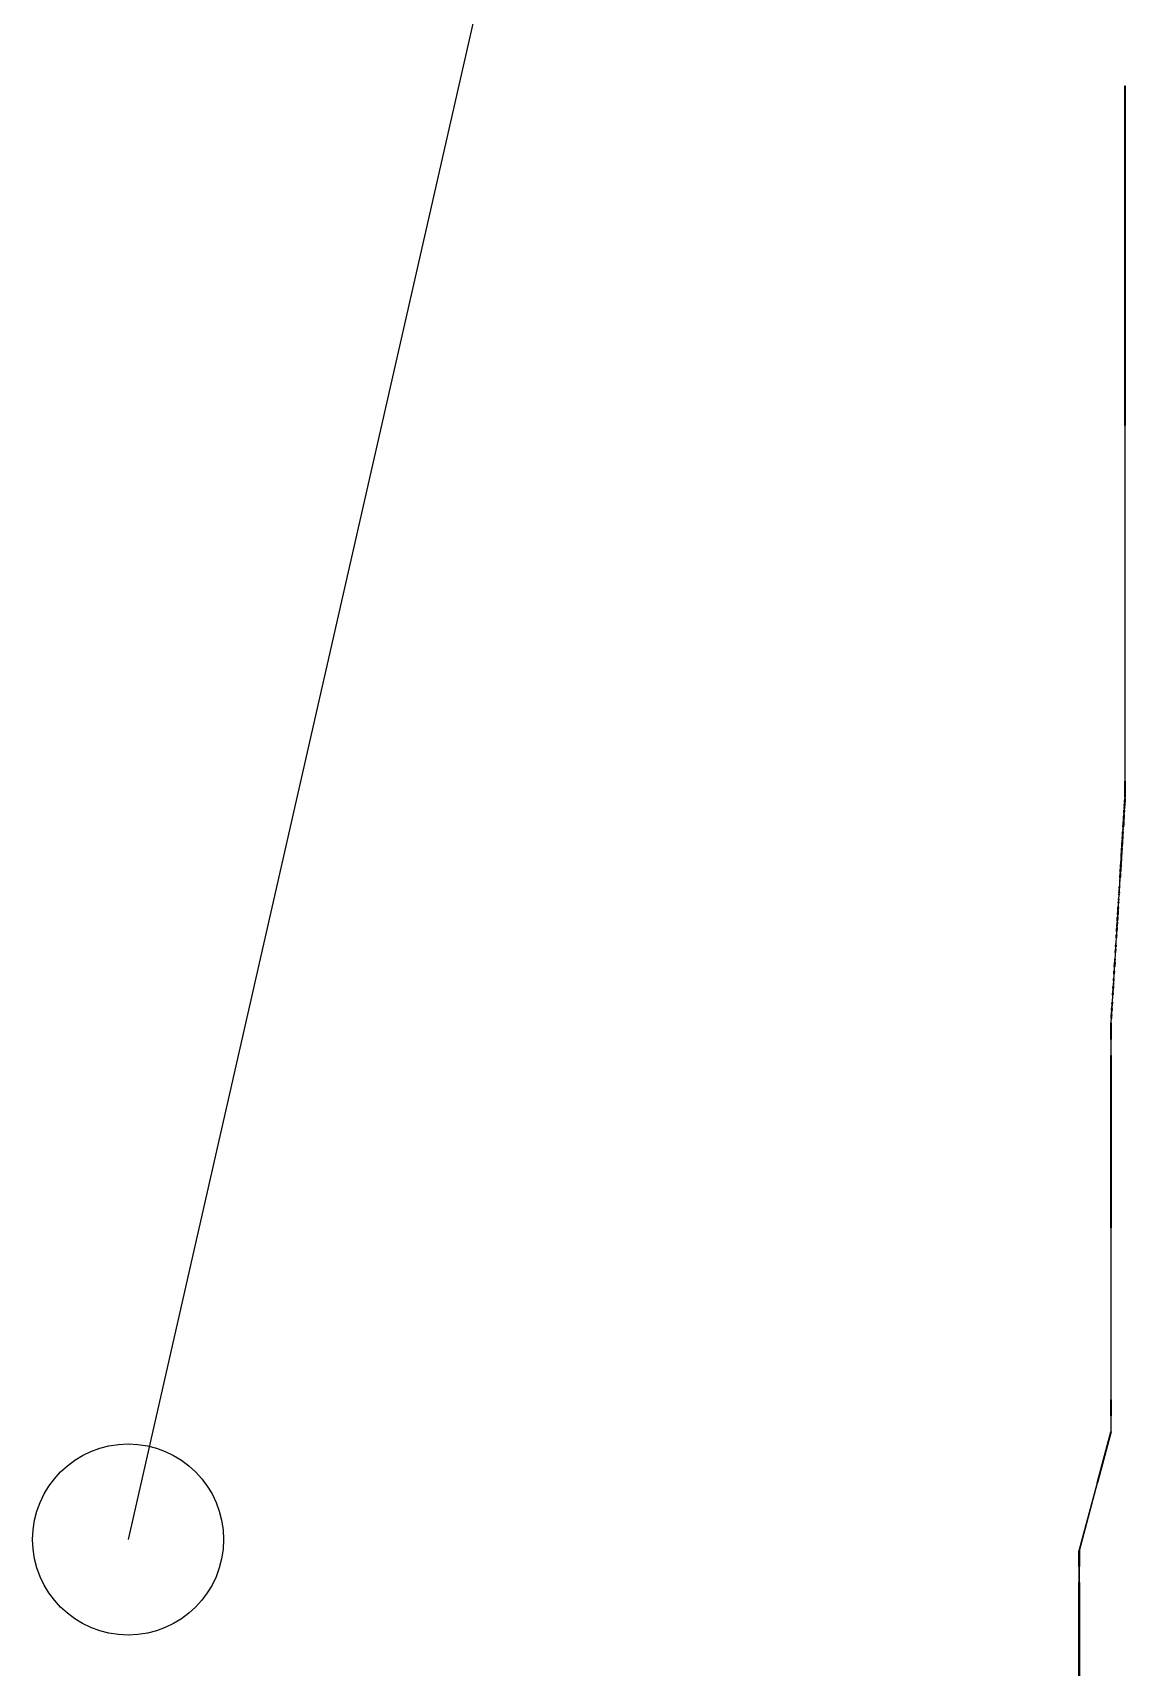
# Model space of a CAD drawing. Header units: metres. Extents: x 0.1 to 41.9, y 0.9 to 39.
# Drawn here: x 30.759 to 32.476, y 25.326 to 27.892 of the extents above; entities that cross this region are included whole.
import ezdxf

# ---------------------------------------------------------------- set-up
doc = ezdxf.new("R2010")
doc.units = ezdxf.units.M
for name, color, linetype in [('BSA_BRANCH_AXIS', 5, 'Continuous'), ('BSA_MATERIAL_SECTION', 7, 'Continuous'), ('BSA_TERMINAL_CENTRE', 3, 'Continuous')]:
    doc.layers.add(name, color=color, linetype=linetype)

msp = doc.modelspace()

# ---------------------------------------------------------------- linework, layer by layer
at = {"layer": 'BSA_BRANCH_AXIS'}
msp.add_lwpolyline([(32.0206, 28.6852), (31.8706, 28.6852, 0.350109), (31.5734, 28.448), (30.9763, 25.8236), (30.9087, 25.5264)], format="xyb", dxfattribs=at)
at = {"layer": 'BSA_MATERIAL_SECTION'}
for p, q in [((32.4747, 27.2755), (32.4747, 27.8089)), ((32.4747, 27.8089), (32.4751, 27.8089)), ((32.4755, 27.8089), (32.4751, 27.8089)), ((32.4755, 27.8089), (32.4755, 27.2755)), ((32.4747, 27.2755), (32.4747, 26.7421)), ((32.4755, 26.7421), (32.4755, 27.2755)), ((32.4747, 26.7421), (32.4747, 26.7171)), ((32.4747, 26.7421), (32.4751, 26.7421)), ((32.4751, 26.7421), (32.4747, 26.7421)), ((32.4755, 26.7421), (32.4751, 26.7421)), ((32.4751, 26.7421), (32.4755, 26.7421)), ((32.4755, 26.7171), (32.4755, 26.7421)), ((32.4747, 26.6921), (32.4746, 26.6898)), ((32.4747, 26.6921), (32.4747, 26.7171)), ((32.4754, 26.6898), (32.4755, 26.6921)), ((32.4755, 26.7171), (32.4755, 26.6921)), ((32.4731, 26.6666), (32.4733, 26.6699)), ((32.4731, 26.6666), (32.4731, 26.6658)), ((32.4733, 26.6699), (32.4734, 26.6715)), ((32.4735, 26.6734), (32.4734, 26.6715)), ((32.4735, 26.6734), (32.4736, 26.6749)), ((32.4736, 26.6749), (32.4737, 26.6767)), ((32.4739, 26.6789), (32.4737, 26.6767)), ((32.4739, 26.6789), (32.4741, 26.6826)), ((32.4741, 26.6699), (32.4739, 26.6666)), ((32.4739, 26.6658), (32.4739, 26.6666)), ((32.4742, 26.6841), (32.4741, 26.6826)), ((32.4742, 26.6715), (32.4741, 26.6699)), ((32.4742, 26.6841), (32.4743, 26.6855)), ((32.4742, 26.6715), (32.4743, 26.6734)), ((32.4743, 26.6855), (32.4746, 26.6898)), ((32.4744, 26.6749), (32.4743, 26.6734)), ((32.4745, 26.6767), (32.4744, 26.6749)), ((32.4745, 26.6767), (32.4747, 26.6789)), ((32.4749, 26.6826), (32.4747, 26.6789)), ((32.4749, 26.6826), (32.475, 26.6841)), ((32.4751, 26.6855), (32.475, 26.6841)), ((32.4754, 26.6898), (32.4751, 26.6855)), ((32.4715, 26.6408), (32.4713, 26.6384)), ((32.4717, 26.6446), (32.4715, 26.6414)), ((32.4715, 26.6411), (32.4715, 26.6414)), ((32.4715, 26.6408), (32.4715, 26.6411)), ((32.4718, 26.6451), (32.4717, 26.6446)), ((32.4718, 26.6455), (32.4721, 26.65)), ((32.4718, 26.6455), (32.4718, 26.6451)), ((32.4721, 26.65), (32.4722, 26.652)), ((32.4721, 26.6384), (32.4723, 26.6408)), ((32.4722, 26.6526), (32.4724, 26.6548)), ((32.4722, 26.6526), (32.4722, 26.652)), ((32.4723, 26.6414), (32.4725, 26.6446)), ((32.4723, 26.6414), (32.4723, 26.6411)), ((32.4723, 26.6411), (32.4723, 26.6408)), ((32.4724, 26.6558), (32.4725, 26.657)), ((32.4724, 26.6558), (32.4724, 26.6548)), ((32.4725, 26.657), (32.4727, 26.6594)), ((32.4725, 26.6446), (32.4726, 26.6451)), ((32.4729, 26.65), (32.4726, 26.6455)), ((32.4726, 26.6451), (32.4726, 26.6455)), ((32.4727, 26.6605), (32.473, 26.665)), ((32.4727, 26.6605), (32.4727, 26.6594)), ((32.473, 26.652), (32.4729, 26.65)), ((32.4731, 26.6658), (32.473, 26.6655)), ((32.473, 26.6655), (32.473, 26.665)), ((32.4732, 26.6548), (32.473, 26.6526)), ((32.473, 26.652), (32.473, 26.6526)), ((32.4733, 26.657), (32.4732, 26.6558)), ((32.4732, 26.6548), (32.4732, 26.6558)), ((32.4735, 26.6594), (32.4733, 26.657)), ((32.4738, 26.665), (32.4735, 26.6605)), ((32.4735, 26.6594), (32.4735, 26.6605)), ((32.4738, 26.6655), (32.4739, 26.6658)), ((32.4738, 26.665), (32.4738, 26.6655)), ((32.4698, 26.6138), (32.4702, 26.6204)), ((32.4703, 26.6208), (32.4702, 26.6204)), ((32.4703, 26.6208), (32.4705, 26.625)), ((32.4706, 26.626), (32.4705, 26.625)), ((32.4706, 26.6265), (32.4709, 26.6316)), ((32.4706, 26.6265), (32.4706, 26.626)), ((32.471, 26.6204), (32.4706, 26.6138)), ((32.471, 26.6328), (32.4709, 26.6316)), ((32.471, 26.6328), (32.4713, 26.6378)), ((32.471, 26.6204), (32.4711, 26.6208)), ((32.4713, 26.625), (32.4711, 26.6208)), ((32.4713, 26.6384), (32.4713, 26.6378)), ((32.4713, 26.625), (32.4714, 26.626)), ((32.4717, 26.6316), (32.4714, 26.6265)), ((32.4714, 26.626), (32.4714, 26.6265)), ((32.4717, 26.6316), (32.4718, 26.6328)), ((32.4721, 26.6378), (32.4718, 26.6328)), ((32.4721, 26.6378), (32.4721, 26.6384)), ((32.4682, 26.5879), (32.4687, 26.5951)), ((32.4687, 26.596), (32.4688, 26.5983)), ((32.4687, 26.596), (32.4687, 26.5951)), ((32.4689, 26.5987), (32.4688, 26.5983)), ((32.4689, 26.5999), (32.4692, 26.6034)), ((32.4689, 26.5987), (32.4689, 26.5999)), ((32.4695, 26.5951), (32.469, 26.5879)), ((32.4693, 26.6048), (32.4692, 26.6034)), ((32.4693, 26.6048), (32.4694, 26.6065)), ((32.4694, 26.6065), (32.4697, 26.6117)), ((32.4696, 26.5983), (32.4695, 26.596)), ((32.4695, 26.5951), (32.4695, 26.596)), ((32.4696, 26.5983), (32.4697, 26.5987)), ((32.4698, 26.6129), (32.4697, 26.6124)), ((32.4697, 26.6124), (32.4697, 26.6117)), ((32.47, 26.6034), (32.4697, 26.5999)), ((32.4697, 26.5999), (32.4697, 26.5987)), ((32.4698, 26.6138), (32.4698, 26.6132)), ((32.4698, 26.6132), (32.4698, 26.6129)), ((32.47, 26.6034), (32.4701, 26.6048)), ((32.4702, 26.6065), (32.4701, 26.6048)), ((32.4705, 26.6117), (32.4702, 26.6065)), ((32.4705, 26.6124), (32.4706, 26.6129)), ((32.4705, 26.6117), (32.4705, 26.6124)), ((32.4706, 26.6132), (32.4706, 26.6138)), ((32.4706, 26.6129), (32.4706, 26.6132)), ((32.4667, 26.5645), (32.4666, 26.5622)), ((32.4668, 26.5655), (32.4667, 26.5645)), ((32.4668, 26.5655), (32.4669, 26.5667)), ((32.4669, 26.5667), (32.4673, 26.5728)), ((32.4673, 26.5742), (32.4675, 26.5769)), ((32.4673, 26.5742), (32.4673, 26.5736)), ((32.4673, 26.5736), (32.4673, 26.5731)), ((32.4673, 26.5731), (32.4673, 26.5728)), ((32.4674, 26.5622), (32.4675, 26.5645)), ((32.4675, 26.5769), (32.4678, 26.5813)), ((32.4675, 26.5645), (32.4676, 26.5655)), ((32.4677, 26.5667), (32.4676, 26.5655)), ((32.4681, 26.5728), (32.4677, 26.5667)), ((32.4679, 26.5826), (32.4678, 26.5821)), ((32.4678, 26.5821), (32.4678, 26.5813)), ((32.4679, 26.5826), (32.4681, 26.5861)), ((32.4682, 26.5879), (32.4681, 26.5867)), ((32.4681, 26.5867), (32.4681, 26.5861)), ((32.4683, 26.5769), (32.4681, 26.5742)), ((32.4681, 26.5736), (32.4681, 26.5742)), ((32.4681, 26.5731), (32.4681, 26.5736)), ((32.4681, 26.5728), (32.4681, 26.5731)), ((32.4686, 26.5813), (32.4683, 26.5769)), ((32.4686, 26.5821), (32.4687, 26.5826)), ((32.4686, 26.5813), (32.4686, 26.5821)), ((32.4689, 26.5861), (32.4687, 26.5826)), ((32.4689, 26.5867), (32.469, 26.5879)), ((32.4689, 26.5861), (32.4689, 26.5867)), ((32.4651, 26.5386), (32.4647, 26.5317)), ((32.4651, 26.5386), (32.4652, 26.5396)), ((32.4653, 26.5418), (32.4652, 26.5396)), ((32.4653, 26.5418), (32.4654, 26.543)), ((32.4655, 26.5439), (32.4654, 26.543)), ((32.4658, 26.5493), (32.4655, 26.5453)), ((32.4655, 26.5453), (32.4655, 26.5439)), ((32.4655, 26.5317), (32.4659, 26.5386)), ((32.4658, 26.5501), (32.4659, 26.551)), ((32.4658, 26.5493), (32.4658, 26.5501)), ((32.4661, 26.5543), (32.4659, 26.551)), ((32.466, 26.5396), (32.4659, 26.5386)), ((32.466, 26.5396), (32.4661, 26.5418)), ((32.4662, 26.5562), (32.4661, 26.5545)), ((32.4661, 26.5543), (32.4661, 26.5545)), ((32.4662, 26.543), (32.4661, 26.5418)), ((32.4666, 26.562), (32.4662, 26.5565)), ((32.4662, 26.5562), (32.4662, 26.5565)), ((32.4662, 26.543), (32.4663, 26.5439)), ((32.4663, 26.5453), (32.4666, 26.5493)), ((32.4663, 26.5439), (32.4663, 26.5453)), ((32.4666, 26.5621), (32.4666, 26.5622)), ((32.4666, 26.562), (32.4666, 26.5621)), ((32.4667, 26.551), (32.4666, 26.5501)), ((32.4666, 26.5501), (32.4666, 26.5493)), ((32.4667, 26.551), (32.4669, 26.5543)), ((32.4669, 26.5545), (32.467, 26.5562)), ((32.4669, 26.5545), (32.4669, 26.5543)), ((32.467, 26.5565), (32.4674, 26.562)), ((32.467, 26.5565), (32.467, 26.5562)), ((32.4674, 26.5622), (32.4674, 26.5621)), ((32.4674, 26.5621), (32.4674, 26.562)), ((32.4632, 26.5075), (32.4636, 26.514)), ((32.4636, 26.5149), (32.4639, 26.5193)), ((32.4636, 26.5149), (32.4636, 26.5146)), ((32.4636, 26.5146), (32.4636, 26.5144)), ((32.4636, 26.5144), (32.4636, 26.5141)), ((32.4636, 26.5141), (32.4636, 26.514)), ((32.4641, 26.5224), (32.4639, 26.5193)), ((32.4644, 26.514), (32.464, 26.5075)), ((32.4644, 26.5265), (32.4641, 26.5226)), ((32.4641, 26.5225), (32.4641, 26.5226)), ((32.4641, 26.5224), (32.4641, 26.5225)), ((32.4645, 26.5281), (32.4644, 26.5269)), ((32.4644, 26.5265), (32.4644, 26.5269)), ((32.4647, 26.5193), (32.4644, 26.5149)), ((32.4644, 26.5146), (32.4644, 26.5149)), ((32.4644, 26.5144), (32.4644, 26.5146)), ((32.4644, 26.5141), (32.4644, 26.5144)), ((32.4644, 26.514), (32.4644, 26.5141)), ((32.4646, 26.5306), (32.4645, 26.5281)), ((32.4646, 26.5306), (32.4647, 26.5317)), ((32.4647, 26.5193), (32.4649, 26.5224)), ((32.4649, 26.5226), (32.4652, 26.5265)), ((32.4649, 26.5226), (32.4649, 26.5225)), ((32.4649, 26.5225), (32.4649, 26.5224)), ((32.4652, 26.5269), (32.4653, 26.5281)), ((32.4652, 26.5269), (32.4652, 26.5265)), ((32.4653, 26.5281), (32.4654, 26.5306)), ((32.4655, 26.5317), (32.4654, 26.5306)), ((32.4618, 26.4853), (32.4619, 26.4874)), ((32.462, 26.4891), (32.4619, 26.4874)), ((32.462, 26.4891), (32.4625, 26.4962)), ((32.4626, 26.498), (32.4625, 26.4962)), ((32.4626, 26.498), (32.4628, 26.5007)), ((32.4627, 26.4874), (32.4626, 26.4853)), ((32.4627, 26.4874), (32.4629, 26.4898)), ((32.4628, 26.5007), (32.4629, 26.5027)), ((32.4629, 26.5027), (32.463, 26.5047)), ((32.4632, 26.4955), (32.4629, 26.4898)), ((32.4631, 26.5069), (32.463, 26.5047)), ((32.4632, 26.5075), (32.4631, 26.5069)), ((32.4632, 26.4955), (32.4634, 26.498)), ((32.4636, 26.5007), (32.4634, 26.498)), ((32.4637, 26.5027), (32.4636, 26.5007)), ((32.4638, 26.5047), (32.4637, 26.5027)), ((32.4638, 26.5047), (32.4639, 26.5069)), ((32.4639, 26.5069), (32.464, 26.5075)), ((32.4603, 26.4608), (32.4602, 26.4594)), ((32.4605, 26.4646), (32.4603, 26.4608)), ((32.4609, 26.4709), (32.4605, 26.4646)), ((32.4609, 26.4709), (32.461, 26.4732)), ((32.461, 26.4732), (32.4612, 26.4754)), ((32.461, 26.4594), (32.4611, 26.4608)), ((32.4611, 26.4608), (32.4613, 26.4646)), ((32.4614, 26.479), (32.4612, 26.4754)), ((32.4613, 26.4646), (32.4617, 26.4709)), ((32.4615, 26.4813), (32.4614, 26.479)), ((32.4615, 26.4813), (32.4618, 26.4853)), ((32.4618, 26.4732), (32.4617, 26.4709)), ((32.462, 26.4754), (32.4618, 26.4732)), ((32.462, 26.4754), (32.4622, 26.479)), ((32.4622, 26.479), (32.4623, 26.4813)), ((32.4626, 26.4853), (32.4623, 26.4813)), ((32.4587, 26.4366), (32.4585, 26.4326)), ((32.4587, 26.4366), (32.4588, 26.437)), ((32.4593, 26.4447), (32.4588, 26.4376)), ((32.4588, 26.437), (32.4588, 26.4376)), ((32.4595, 26.4479), (32.4593, 26.4447)), ((32.4593, 26.4326), (32.4595, 26.4366)), ((32.4595, 26.4479), (32.4598, 26.4534)), ((32.4596, 26.437), (32.4595, 26.4366)), ((32.4596, 26.4376), (32.4601, 26.4447)), ((32.4596, 26.4376), (32.4596, 26.437)), ((32.4599, 26.4553), (32.4598, 26.4534)), ((32.4601, 26.4577), (32.4599, 26.4553)), ((32.4601, 26.4577), (32.4602, 26.4594)), ((32.4601, 26.4447), (32.4603, 26.4479)), ((32.4606, 26.4534), (32.4603, 26.4479)), ((32.4606, 26.4534), (32.4607, 26.4553)), ((32.4607, 26.4553), (32.4609, 26.4577)), ((32.461, 26.4594), (32.4609, 26.4577)), ((32.4572, 26.4111), (32.4569, 26.4075)), ((32.4574, 26.4144), (32.4572, 26.4111)), ((32.4574, 26.4144), (32.4576, 26.4186)), ((32.4578, 26.4215), (32.4576, 26.4186)), ((32.4577, 26.4075), (32.458, 26.4111)), ((32.4579, 26.4228), (32.4578, 26.4215)), ((32.4581, 26.4261), (32.4579, 26.4228)), ((32.458, 26.4111), (32.4582, 26.4144)), ((32.4581, 26.4261), (32.4585, 26.4326)), ((32.4584, 26.4186), (32.4582, 26.4144)), ((32.4584, 26.4186), (32.4586, 26.4215)), ((32.4586, 26.4215), (32.4587, 26.4228)), ((32.4587, 26.4228), (32.4589, 26.4261)), ((32.4593, 26.4326), (32.4589, 26.4261)), ((32.4554, 26.383), (32.4555, 26.3844)), ((32.456, 26.3919), (32.4555, 26.3844)), ((32.456, 26.3919), (32.4562, 26.3957)), ((32.4564, 26.3985), (32.4562, 26.3957)), ((32.4563, 26.3844), (32.4562, 26.383)), ((32.4563, 26.3844), (32.4568, 26.3919)), ((32.4567, 26.4037), (32.4564, 26.3985)), ((32.4567, 26.4037), (32.4569, 26.4075)), ((32.457, 26.3957), (32.4568, 26.3919)), ((32.457, 26.3957), (32.4572, 26.3985)), ((32.4572, 26.3985), (32.4575, 26.4037)), ((32.4577, 26.4075), (32.4575, 26.4037)), ((32.4538, 26.3574), (32.454, 26.3602)), ((32.4544, 26.3675), (32.454, 26.3602)), ((32.4544, 26.3675), (32.4546, 26.37)), ((32.4553, 26.3813), (32.4546, 26.37)), ((32.4548, 26.3602), (32.4546, 26.3574)), ((32.4548, 26.3602), (32.4552, 26.3675)), ((32.4554, 26.37), (32.4552, 26.3675)), ((32.4553, 26.3813), (32.4554, 26.383)), ((32.4554, 26.37), (32.4561, 26.3813)), ((32.4562, 26.383), (32.4561, 26.3813)), ((32.4525, 26.337), (32.4526, 26.3379)), ((32.4525, 26.337), (32.4525, 26.3366)), ((32.4525, 26.3366), (32.4525, 26.3365)), ((32.4525, 26.3366), (32.4525, 26.3366)), ((32.4525, 26.3365), (32.4525, 26.3365)), ((32.4525, 26.3115), (32.4525, 26.3365)), ((32.4527, 26.3396), (32.4526, 26.3379)), ((32.453, 26.3443), (32.4527, 26.3396)), ((32.453, 26.3443), (32.4532, 26.347)), ((32.4532, 26.347), (32.4534, 26.3502)), ((32.4534, 26.3379), (32.4533, 26.337)), ((32.4533, 26.3366), (32.4533, 26.337)), ((32.4533, 26.3366), (32.4533, 26.3366)), ((32.4533, 26.3365), (32.4533, 26.3366)), ((32.4533, 26.3365), (32.4533, 26.3115)), ((32.4533, 26.3365), (32.4533, 26.3365)), ((32.4535, 26.353), (32.4534, 26.3502)), ((32.4534, 26.3379), (32.4535, 26.3396)), ((32.4538, 26.3574), (32.4535, 26.353)), ((32.4535, 26.3396), (32.4538, 26.3443)), ((32.454, 26.347), (32.4538, 26.3443)), ((32.4542, 26.3502), (32.454, 26.347)), ((32.4542, 26.3502), (32.4543, 26.353)), ((32.4543, 26.353), (32.4546, 26.3574)), ((32.4525, 26.3115), (32.4525, 26.2865)), ((32.4533, 26.2865), (32.4533, 26.3115)), ((32.4529, 26.2865), (32.4525, 26.2865)), ((32.4525, 26.016), (32.4525, 26.2865)), ((32.4525, 26.2865), (32.4529, 26.2865)), ((32.4529, 26.2865), (32.4533, 26.2865)), ((32.4533, 26.2865), (32.4529, 26.2865)), ((32.4533, 26.2865), (32.4533, 26.016)), ((32.4525, 26.016), (32.4525, 25.7455)), ((32.4533, 25.7455), (32.4533, 26.016)), ((32.4525, 25.7205), (32.4525, 25.7455)), ((32.4525, 25.7455), (32.4529, 25.7455)), ((32.4529, 25.7455), (32.4525, 25.7455)), ((32.4533, 25.7455), (32.4529, 25.7455)), ((32.4529, 25.7455), (32.4533, 25.7455)), ((32.4533, 25.7455), (32.4533, 25.7205)), ((32.4525, 25.7205), (32.4525, 25.6955)), ((32.4533, 25.6955), (32.4533, 25.7205)), ((32.4311, 25.6155), (32.4525, 25.6955)), ((32.4533, 25.6955), (32.4319, 25.6155)), ((32.4311, 25.6155), (32.4025, 25.5089)), ((32.4033, 25.5089), (32.4319, 25.6155)), ((32.4025, 25.4839), (32.4025, 25.5089)), ((32.4033, 25.5089), (32.4033, 25.4839)), ((32.4025, 25.4839), (32.4025, 25.4589)), ((32.4033, 25.4589), (32.4033, 25.4839)), ((32.4025, 25.1089), (32.4025, 25.4589)), ((32.4029, 25.4589), (32.4025, 25.4589)), ((32.4029, 25.4589), (32.4025, 25.4589)), ((32.4029, 25.4589), (32.4033, 25.4589)), ((32.4029, 25.4589), (32.4033, 25.4589)), ((32.4033, 25.4589), (32.4033, 25.1089))]:
    msp.add_line(p, q, dxfattribs=at)
at = {"layer": 'BSA_TERMINAL_CENTRE'}
msp.add_circle((30.9087, 25.5264), 0.15, dxfattribs=at)

doc.saveas('drawing.dxf')
